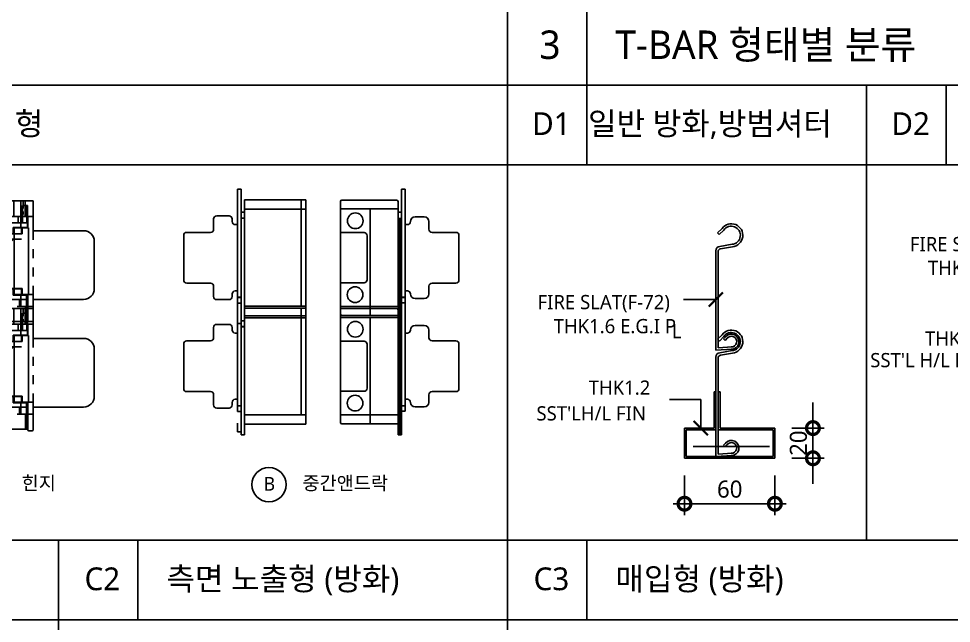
# Model space of a CAD drawing. Extents: x 4650 to 80882, y 2100 to 57300.
# Drawn here: x 33151 to 49560, y 19440 to 30068 of the extents above; entities that cross this region are included whole.
import ezdxf
from ezdxf.enums import TextEntityAlignment as Align

# ---------------------------------------------------------------- set-up
doc = ezdxf.new("R2010")
doc.units = 0
doc.header["$LTSCALE"] = 200
doc.header["$MEASUREMENT"] = 0
doc.header["$PDMODE"] = 2
doc.linetypes.add('CEN', pattern=[62, 60, -1, 0, -1])
doc.linetypes.add('HIDDEN', pattern=[2, 1, -1])
doc.layers.get('0').update_dxf_attribs({"linetype": 'CONTINUOUS'})
doc.layers.get('DEFPOINTS').update_dxf_attribs({"color": 137, "linetype": 'CONTINUOUS'})
for name, color, linetype in [('2', 6, 'CONTINUOUS'), ('3', 3, 'CONTINUOUS'), ('CEN', 1, 'CEN'), ('DIM', 7, 'CONTINUOUS'), ('HI', 2, 'HIDDEN'), ('RXDIM', 7, 'CONTINUOUS'), ('STEEL', 3, 'CONTINUOUS'), ('SYM-LEAD', 6, 'CONTINUOUS'), ('TEX', 3, 'CONTINUOUS'), ('TEXT', 3, 'CONTINUOUS'), ('TXT', 4, 'CONTINUOUS')]:
    doc.layers.add(name, color=color, linetype=linetype)
doc.styles.add('$0$스타일1', font='malgun.ttf')
doc.styles.add('Gtx', font='malgun.ttf')
doc.styles.add('스타일1', font='malgun.ttf')
doc.dimstyles.new('CJA', dxfattribs={"dimscale": 300, "dimtxt": 2.7, "dimasz": 1, "dimexe": 2, "dimexo": 3, "dimgap": 1, "dimtad": 1, "dimdec": 0, "dimzin": 1, "dimdsep": 46, "dimlunit": 6, "dimtxsty": '$0$스타일1', "dimblk": 'CJDOT', "dimcen": 0.09, "dimdle": 1, "dimclrd": 256, "dimclre": 256, "dimclrt": 3, "dimadec": 0, "dimazin": 0, "dimtfac": 1, "dimtdec": 0, "dimtix": 1, "dimtmove": 2, "dimatfit": 3, "dimldrblk": 'CJDOT', "dimfxl": 1, "dimtolj": 1, "dimtzin": 1, "dimarcsym": 0})
doc.dimstyles.new('DIM-QD 1', dxfattribs={"dimtxt": 3, "dimasz": 1.5, "dimexe": 1, "dimexo": 0, "dimgap": 1, "dimtad": 1, "dimdec": 3, "dimdsep": 46, "dimlunit": 6, "dimtxsty": '$0$스타일1', "dimblk1": 'ARCHTICK', "dimblk2": 'ARCHTICK', "dimsah": 1, "dimcen": 0, "dimclrd": 256, "dimclre": 256, "dimclrt": 3, "dimazin": 2, "dimtfac": 1, "dimtdec": 3, "dimtix": 1, "dimtmove": 2, "dimatfit": 3, "dimldrblk": 'ARCHTICK', "dimfxl": 1, "dimtolj": 1, "dimtzin": 0, "dimarcsym": 0})

# ---------------------------------------------------------------- blocks, each defined once
blk = doc.blocks.new('_ARCHTICK')
at = {"color": 0, "linetype": 'ByBlock', "const_width": 0.15}
blk.add_lwpolyline([(-0.5, -0.5), (0.5, 0.5)], dxfattribs=at)
blk = doc.blocks.new('slat71')
at = {"color": 1}
for p, q in [((-10.33, 10.43), (-10.33, 76.44)), ((-10.33, 76.44), (0.64, 75.79)), ((-8.7, 74.88), (-8.7, 10.43)), ((-8.7, 74.88), (0.49, 74.33)), ((-5.23, 68.91), (-4.19, 69.96)), ((-3.85, 67.55), (-5.22, 68.92)), ((-2.72, 68.49), (-4.19, 69.96)), ((-7.7, 7.4), (0.51, 6.02)), ((-7.13, 9.02), (0.73, 7.63)), ((-7.99, -0.39), (-9.15, -1.54)), ((-6.15, -4.53), (-9.15, -1.54)), ((-4.91, -3.47), (-7.99, -0.39))]:
    blk.add_line(p, q, dxfattribs=at)
for centre, major_axis, ratio, start_param, end_param in [((0.01, 70.79), (3.57, 3.57), 1, 3.054326, 7.072975), ((0.01, 70.79), (2.53, 2.53), 1, 3.038002, 7.083034), ((-7.27, 10.43), (-2.16, 2.16), 1, 0.785398, 2.216568), ((-7.19, 10.52), (-1.2, 1.08), 0.885607, 0.855211, 2.286381), ((0.01, 0.01), (-7.66, 0), 1, 0.63455, 4.619451), ((0, 0), (4.27, 4.27), 1, 2.951721, 6.983932)]:
    blk.add_ellipse(centre, major_axis=major_axis, ratio=ratio, start_param=start_param, end_param=end_param, dxfattribs=at)
blk = doc.blocks.new('_DotSmall')
at = {"color": 0, "linetype": 'ByBlock', "const_width": 0.5}
blk.add_lwpolyline([(-0.0625, 0, 1), (0.0625, 0, 1)], format="xyb", close=True, dxfattribs=at)
blk = doc.blocks.new('*D39')
at = {"layer": 'DEFPOINTS', "color": 0, "transparency": 16777216}
for p in [(46456, 22872), (46456, 22341), (47125, 22341)]:
    blk.add_point(p, dxfattribs=at)
at = {"layer": 'DIM', "color": 7, "lineweight": -2, "transparency": 16777216}
for p, q in [((47125, 22872), (47125, 23322)), ((46756, 22872), (47325, 22872)), ((47125, 22872), (47125, 22341)), ((46756, 22341), (47325, 22341)), ((47125, 22341), (47125, 21891))]:
    blk.add_line(p, q, dxfattribs=at)
at = {"layer": 'DIM', "color": 7, "lineweight": -2, "transparency": 16777216, "xscale": 450, "yscale": 450, "zscale": 450}
for p, rotation in [((47125, 22872), 270), ((47125, 22341), 90)]:
    blk.add_blockref('_DotSmall', p, dxfattribs=dict(at, rotation=rotation))
at = {"layer": 'DIM', "color": 3, "transparency": 16777216, "insert": (46870, 22607), "char_height": 300, "attachment_point": 5, "rotation": 90, "style": '스타일1'}
blk.add_mtext('\\A1;20', dxfattribs=at)
blk = doc.blocks.new('CJDOT')
blk.add_line((-2, 0), (2, 0))
at = {"const_width": 0.5}
blk.add_lwpolyline([(-0.25, 0, 1), (0.25, 0, 1)], format="xyb", close=True, dxfattribs=at)
blk = doc.blocks.new('*D40')
at = {"layer": 'DEFPOINTS', "color": 0, "transparency": 16777216}
for p in [(44865, 22341), (46456, 22341), (46456, 21542)]:
    blk.add_point(p, dxfattribs=at)
at = {"layer": 'DIM', "color": 7, "lineweight": -2, "transparency": 16777216}
for p, q in [((44865, 22041), (44865, 21342)), ((46456, 22041), (46456, 21342)), ((44665, 21542), (46656, 21542))]:
    blk.add_line(p, q, dxfattribs=at)
at = {"layer": 'DIM', "color": 7, "lineweight": -2, "transparency": 16777216, "xscale": 450, "yscale": 450, "zscale": 450, "rotation": 180}
blk.add_blockref('_DotSmall', (44865, 21542), dxfattribs=at)
at = {"layer": 'DIM', "color": 7, "lineweight": -2, "transparency": 16777216, "xscale": 450, "yscale": 450, "zscale": 450}
blk.add_blockref('_DotSmall', (46456, 21542), dxfattribs=at)
at = {"layer": 'DIM', "color": 3, "transparency": 16777216, "insert": (45661, 21797), "char_height": 300, "attachment_point": 5, "style": '스타일1'}
blk.add_mtext('\\A1;60', dxfattribs=at)
blk = doc.blocks.new('A$C05A125ED')
at = {"color": 1}
for p, q in [((400, 1505), (633.7, 1505)), ((400, 1310), (400, 1505)), ((468, 1475.3), (438, 1475.3)), ((438, 1475.3), (438, 1361.5)), ((468, 1361.5), (468, 1475.3)), ((527.1, 1403), (527.1, 1505)), ((572.9, 1403), (572.9, 1505)), ((618.6, 1505), (618.6, 1328.5)), ((618.6, 1505), (700, 1505)), ((629, 1475.3), (661.8, 1475.3)), ((629, 1361.5), (629, 1475.3)), ((633.7, 1475.3), (633.7, 1505)), ((647.2, 1403), (647.2, 1505)), ((658.5, 1475.3), (658.5, 1361.5)), ((661.8, 1361.5), (661.8, 1475.3)), ((700, 1505), (700, 1310)), ((400, 1403), (438, 1403)), ((400, 1361.5), (400, 859.5)), ((400, 1361.5), (661.8, 1361.5)), ((468, 1403), (629, 1403)), ((498.4, 1361.5), (498.4, 1403)), ((601.6, 1361.5), (601.6, 1403)), ((647.2, 1403), (700, 1403)), ((658.5, 1403), (661.8, 1403)), ((661.8, 1331.5), (661.8, 1361.5)), ((665, 1328.5), (665, 1403)), ((665, 1403), (665, 1328.5)), ((400, 1310), (70, 1310)), ((475, 1288.5), (475, 931.5)), ((575, 1288.5), (475, 1288.5)), ((525, 1290), (624.5, 1290)), ((525, 930), (525, 1290)), ((568, 1290), (568, 1331.5)), ((568, 1331.5), (661.8, 1331.5)), ((575, 1288.5), (575, 1328.5)), ((575, 1328.5), (669.8, 1328.5)), ((575, 891.5), (575, 1288.5)), ((624.5, 1331.5), (624.5, 1290)), ((669.8, 1328.5), (669.8, 891.5)), ((700, 1310), (1030, 1310)), ((0, 1240), (0, 930)), ((1100, 1240), (1100, 930)), ((575, 931.5), (475, 931.5)), ((525, 930), (624.5, 930)), ((568, 888.5), (568, 930)), ((624.5, 888.5), (624.5, 930)), ((70, 860), (400, 860)), ((400, 860), (400, 716.1)), ((400, 859.5), (624.5, 859.5)), ((400, 859.5), (400, 710)), ((435, 710), (435, 859.5)), ((568, 888.5), (656.7, 888.5)), ((669.8, 891.5), (575, 891.5)), ((618.6, 891.5), (618.6, 860)), ((618.6, 813), (618.6, 860)), ((624.5, 859.5), (656.7, 859.5)), ((655.4, 716.1), (655.4, 859.5)), ((656.7, 888.5), (656.7, 859.5)), ((665, 721.1), (665, 886.5)), ((695, 891.5), (670, 891.5)), ((700, 721.1), (700, 886.5)), ((700, 860), (1030, 860)), ((400, 800), (633.7, 800)), ((400, 605), (400, 800)), ((527.1, 698), (527.1, 800)), ((572.9, 698), (572.9, 800)), ((649.5, 813), (618.6, 813)), ((618.6, 800), (618.6, 623.5)), ((618.6, 800), (700, 800)), ((633.7, 770.3), (633.7, 800)), ((647.2, 698), (647.2, 800)), ((649.5, 813), (649.5, 716.1)), ((649.5, 813), (700, 813)), ((700, 800), (700, 605)), ((468, 770.3), (438, 770.3)), ((438, 770.3), (438, 656.5)), ((468, 656.5), (468, 770.3)), ((629, 770.3), (661.8, 770.3)), ((629, 656.5), (629, 770.3)), ((658.5, 770.3), (658.5, 656.5)), ((661.8, 656.5), (661.8, 770.3)), ((400, 698), (438, 698)), ((430, 705), (405, 705)), ((655.4, 716.1), (435, 716.1)), ((468, 698), (629, 698)), ((498.4, 656.5), (498.4, 698)), ((601.6, 656.5), (601.6, 698)), ((647.2, 698), (700, 698)), ((695, 716.1), (649.5, 716.1)), ((658.5, 698), (661.8, 698)), ((665, 623.5), (665, 698)), ((665, 698), (665, 623.5)), ((400, 656.5), (400, 154.5)), ((400, 656.5), (661.8, 656.5)), ((568, 585), (568, 626.5)), ((568, 626.5), (661.8, 626.5)), ((575, 583.5), (575, 623.5)), ((575, 623.5), (669.8, 623.5)), ((624.5, 626.5), (624.5, 585)), ((661.8, 626.5), (661.8, 656.5)), ((669.8, 623.5), (669.8, 186.5)), ((400, 605), (70, 605)), ((475, 583.5), (475, 226.5)), ((575, 583.5), (475, 583.5)), ((525, 585), (624.5, 585)), ((525, 225), (525, 585)), ((575, 186.5), (575, 583.5)), ((700, 605), (1030, 605)), ((0, 535), (0, 225)), ((1100, 535), (1100, 225)), ((575, 226.5), (475, 226.5)), ((525, 225), (624.5, 225)), ((568, 183.5), (568, 225)), ((568, 183.5), (656.7, 183.5)), ((669.8, 186.5), (575, 186.5)), ((618.6, 186.5), (618.6, 155)), ((624.5, 183.5), (624.5, 225)), ((656.7, 183.5), (656.7, 154.5)), ((695, 186.5), (670, 186.5)), ((70, 155), (400, 155)), ((400, 155), (400, 11.1)), ((400, 154.5), (624.5, 154.5)), ((400, 154.5), (400, 5)), ((435, 5), (435, 154.5)), ((618.6, 108), (618.6, 155)), ((624.5, 154.5), (656.7, 154.5)), ((655.4, 11.1), (655.4, 154.5)), ((665, 5), (665, 181.5)), ((700, 5), (700, 181.5)), ((700, 155), (1030, 155)), ((649.5, 108), (618.6, 108)), ((649.5, 108), (649.5, 11.1)), ((649.5, 108), (700, 108)), ((655.4, 11.1), (435, 11.1)), ((665, 11.1), (649.5, 11.1)), ((430, 0), (405, 0)), ((695, 0), (670, 0))]:
    blk.add_line(p, q, dxfattribs=at)
for centre, radius, start, end in [((70, 1240), 70, 90, 180), ((1030, 1240), 70, 0, 90), ((70, 930), 70, 180, 270), ((1030, 930), 70, 270, 0), ((455, 839.5), 20, 90, 180), ((655, 881.5), 10, 0, 90), ((670, 886.5), 5, 90, 180), ((695, 886.5), 5, 0, 90), ((405, 710), 5, 180, 270), ((430, 710), 5, 270, 0), ((670, 721.1), 5, 180, 270), ((695, 721.1), 5, 270, 0), ((70, 535), 70, 90, 180), ((1030, 535), 70, 0, 90), ((70, 225), 70, 180, 270), ((655, 176.5), 10, 0, 90), ((670, 181.5), 5, 90, 180), ((695, 181.5), 5, 0, 90), ((1030, 225), 70, 270, 0), ((455, 134.5), 20, 90, 180), ((405, 5), 5, 180, 270), ((430, 5), 5, 270, 0), ((670, 5), 5, 180, 270), ((695, 5), 5, 270, 0)]:
    blk.add_arc(centre, radius, start, end, dxfattribs=at)
at = {"layer": 'CEN', "color": 1}
for p, q in [((550, 1349.7), (550, 844.1)), ((488.7, 1255.5), (622.6, 1255.5)), ((550, 644.7), (550, 139.1)), ((488.7, 550.5), (622.6, 550.5))]:
    blk.add_line(p, q, dxfattribs=at)
at = {"layer": 'HI', "color": 1, "ltscale": 0.1}
for p, q in [((633.7, 1475.3), (633.7, 1403)), ((438, 1403), (468, 1403)), ((629, 1403), (659, 1403)), ((633.7, 770.3), (633.7, 698)), ((438, 698), (468, 698)), ((629, 698), (659, 698))]:
    blk.add_line(p, q, dxfattribs=at)
at = {"layer": 'HI', "color": 1, "ltscale": 0.3}
for p, q in [((400, 860), (400, 1310)), ((472, 930), (472, 1290)), ((525, 1290), (472, 1290)), ((575, 1288.5), (628, 1288.5)), ((628, 1288.5), (628, 1328.5)), ((700, 1310), (700, 860)), ((525, 930), (472, 930)), ((575, 931.5), (628, 931.5)), ((628, 931.5), (628, 891.5)), ((610.9, 857), (610.9, 813)), ((655.4, 813), (400, 813)), ((628, 583.5), (628, 623.5)), ((400, 155), (400, 605)), ((472, 225), (472, 585)), ((525, 585), (472, 585)), ((575, 583.5), (628, 583.5)), ((700, 605), (700, 155)), ((525, 225), (472, 225)), ((575, 226.5), (628, 226.5)), ((628, 226.5), (628, 186.5)), ((610.9, 152), (610.9, 108)), ((655.4, 108), (400, 108))]:
    blk.add_line(p, q, dxfattribs=at)
for centre in [(550, 1255.5), (550, 550.5)]:
    blk.add_circle(centre, 15, dxfattribs=at)
blk = doc.blocks.new('A$C5D484C6E')
at = {"color": 1}
for p, q in [((350, 1597), (350, 855.7)), ((373, 1597), (350, 1597)), ((373, 1597), (373, 705)), ((1417.4, 1597), (1417.4, 705)), ((1417.4, 1597), (1440.4, 1597)), ((1440.4, 1597), (1440.4, 858.1)), ((794, 1528), (396, 1528)), ((396, 1447.3), (396, 1528)), ((764, 836), (764, 1528)), ((794, 774), (794, 1528)), ((1029.4, 1526), (1384.4, 1526)), ((794, 1466), (396, 1466)), ((1019.4, 786), (1019.4, 1516)), ((1019.4, 1468), (1394.4, 1468)), ((1213.4, 776), (1213.4, 1468)), ((1394.4, 705), (1394.4, 1516)), ((396, 1446.3), (373, 1446.3)), ((396, 1407.7), (373, 1407.7)), ((396, 1447.3), (396, 705)), ((1394.4, 1446.3), (1417.4, 1446.3)), ((1394.4, 1405), (1417.4, 1405)), ((1505.4, 1416), (1565.4, 1416)), ((1440.4, 1366), (1455.4, 1366)), ((1475.4, 1386), (1475.4, 1386)), ((1595.4, 1386), (1595.4, 1336)), ((1019.4, 1314), (1173.4, 1314)), ((1193.4, 1294), (1193.4, 1008)), ((1615.4, 1316), (1770.4, 1316)), ((1790.4, 1296), (1790.4, 1006)), ((1019.4, 1135.9), (1019.4, 1135.9)), ((1019.4, 988), (1173.4, 988)), ((1770.4, 986), (1615.4, 986)), ((1455.4, 936), (1440.4, 936)), ((1475.4, 916), (1475.4, 916)), ((1595.4, 966), (1595.4, 916)), ((373, 894.3), (350, 894.3)), ((350, 892), (350, 150.7)), ((373, 892), (350, 892)), ((373, 855.7), (350, 855.7)), ((373, 892), (373, 0)), ((1417.4, 894.3), (1440.4, 894.3)), ((1417.4, 894.3), (1440.4, 894.3)), ((1417.4, 892), (1417.4, 0)), ((1417.4, 892), (1440.4, 892)), ((1440.4, 858.1), (1417.4, 858.1)), ((1440.4, 892), (1440.4, 153.1)), ((1565.4, 886), (1505.4, 886)), ((794, 836), (396, 836)), ((794, 823), (396, 823)), ((396, 742.3), (396, 823)), ((764, 131), (764, 823)), ((794, 69), (794, 823)), ((1019.4, 834), (1394.4, 834)), ((1019.4, 81), (1019.4, 811)), ((1029.4, 821), (1384.4, 821)), ((1394.4, 0), (1394.4, 811)), ((396, 741.3), (373, 741.3)), ((794, 774), (396, 774)), ((794, 761), (396, 761)), ((396, 742.3), (396, 0)), ((1019.4, 763), (1394.4, 763)), ((1029.4, 776), (1394.4, 776)), ((1213.4, 71), (1213.4, 763)), ((1394.4, 741.3), (1417.4, 741.3)), ((373, 723.9), (350, 723.9)), ((396, 705), (373, 705)), ((396, 702.7), (373, 702.7)), ((1394.4, 705), (1417.4, 705)), ((1394.4, 700), (1417.4, 700)), ((1475.4, 681), (1475.4, 681)), ((1505.4, 711), (1565.4, 711)), ((1595.4, 681), (1595.4, 631)), ((1019.4, 609), (1173.4, 609)), ((1440.4, 661), (1455.4, 661)), ((1615.4, 611), (1770.4, 611)), ((1193.4, 589), (1193.4, 303)), ((1790.4, 591), (1790.4, 301)), ((1019.4, 430.9), (1019.4, 430.9)), ((1019.4, 283), (1173.4, 283)), ((1595.4, 261), (1595.4, 211)), ((1770.4, 281), (1615.4, 281)), ((373, 189.3), (350, 189.3)), ((1417.4, 189.3), (1440.4, 189.3)), ((1417.4, 189.3), (1440.4, 189.3)), ((1455.4, 231), (1440.4, 231)), ((1475.4, 211), (1475.4, 211)), ((373, 150.7), (350, 150.7)), ((794, 131), (396, 131)), ((1019.4, 129), (1394.4, 129)), ((1440.4, 153.1), (1417.4, 153.1)), ((1565.4, 181), (1505.4, 181)), ((794, 69), (396, 69)), ((1029.4, 71), (1394.4, 71)), ((373, 18.9), (350, 18.9)), ((396, 0), (373, 0)), ((1394.4, 0), (1417.4, 0))]:
    blk.add_line(p, q, dxfattribs=at)
for points in [[(350, 1366), (335, 1366, -0.414214), (315, 1386), (315, 1403, 0.414214), (295, 1423), (215, 1423, 0.414214), (195, 1403), (195, 1336, -0.414214), (175, 1316), (20, 1316, 0.414214), (0, 1296), (0, 1006, 0.414214), (20, 986), (175, 986, -0.414214), (195, 966), (195, 899, 0.414214), (215, 879), (295, 879, 0.414214), (315, 899), (315, 916, -0.414214), (335, 936), (350, 936)], [(350, 661), (335, 661, -0.414214), (315, 681), (315, 698, 0.414214), (295, 718), (215, 718, 0.414214), (195, 698), (195, 631, -0.414214), (175, 611), (20, 611, 0.414214), (0, 591), (0, 301, 0.414214), (20, 281), (175, 281, -0.414214), (195, 261), (195, 194, 0.414214), (215, 174), (295, 174, 0.414214), (315, 194), (315, 211, -0.414214), (335, 231), (350, 231)]]:
    blk.add_lwpolyline(points, format="xyb", dxfattribs=at)
for centre in [(1116.4, 1391), (1114.8, 911), (1116.4, 686), (1114.8, 206)]:
    blk.add_circle(centre, 51, dxfattribs=at)
for centre, radius, start, end in [((1029.4, 1516), 10, 90, 180), ((1384.4, 1516), 10, 0, 90), ((1505.4, 1386), 30, 90, 180), ((1565.4, 1386), 30, 0, 90), ((1455.4, 1386), 20, 270, 0), ((1615.4, 1336), 20, 180, 270), ((1173.4, 1294), 20, 0, 90), ((1770.4, 1296), 20, 0, 90), ((1173.4, 1008), 20, 270, 0), ((1615.4, 966), 20, 90, 180), ((1770.4, 1006), 20, 270, 0), ((1455.4, 916), 20, 0, 90), ((1505.4, 916), 30, 180, 270), ((1565.4, 916), 30, 270, 0), ((1029.4, 811), 10, 90, 180), ((1384.4, 811), 10, 0, 90), ((1029.4, 786), 10, 180, 270), ((1455.4, 681), 20, 270, 0), ((1505.4, 681), 30, 90, 180), ((1565.4, 681), 30, 0, 90), ((1173.4, 589), 20, 0, 90), ((1615.4, 631), 20, 180, 270), ((1770.4, 591), 20, 0, 90), ((1173.4, 303), 20, 270, 0), ((1615.4, 261), 20, 90, 180), ((1770.4, 301), 20, 270, 0), ((1455.4, 211), 20, 0, 90), ((1505.4, 211), 30, 180, 270), ((1565.4, 211), 30, 270, 0), ((1029.4, 81), 10, 180, 270)]:
    blk.add_arc(centre, radius, start, end, dxfattribs=at)
at = {"layer": '2', "color": 1}
for p, q in [((1405.9, 705), (1405.9, 1405)), ((1405.9, 0), (1405.9, 700))]:
    blk.add_line(p, q, dxfattribs=at)
at = {"layer": 'HI', "color": 1}
for p, q in [((350, 1581.8), (350, 723.9)), ((350, 876.8), (350, 18.9))]:
    blk.add_line(p, q, dxfattribs=at)

msp = doc.modelspace()

# ---------------------------------------------------------------- linework, layer by layer
at = {"layer": '3', "color": 3}
for p, q in [((45384.9, 23508.5), (45416.8, 23508.5)), ((45384.9, 22871.8), (45384.9, 23508.5)), ((45491.7, 23508.5), (45459.8, 23508.5)), ((45491.7, 22871.8), (45491.7, 23508.5)), ((44865.3, 22341.3), (44865.3, 22871.8)), ((44865.3, 22871.8), (45384.9, 22871.8)), ((44897.1, 22373.1), (44897.1, 22840)), ((44897.1, 22840), (45416.8, 22840)), ((45459.9, 22840), (46424.1, 22840)), ((45491.7, 22871.8), (46456, 22871.8)), ((46424.1, 22373.1), (46424.1, 22840)), ((46456, 22341.3), (46456, 22871.8)), ((44865.3, 22341.3), (46456, 22341.3)), ((44897.1, 22373.1), (46424.1, 22373.1))]:
    msp.add_line(p, q, dxfattribs=at)
at = {"layer": 'DIM', "color": 1}
msp.add_line((46360.8, 22548.9), (45017.5, 22548.9), dxfattribs=at)
at = {"layer": 'RXDIM', "color": 7}
msp.add_circle((37555.2, 21877.6), 301.8, dxfattribs=at)
at = {"layer": 'STEEL'}
for p, q in [((45416.8, 22840), (45416.8, 23508.5)), ((45459.9, 22840), (45459.8, 23508.5))]:
    msp.add_line(p, q, dxfattribs=at)
at = {"layer": 'TEX', "color": 6}
msp.add_line((41750, 30300), (41750, 20900), dxfattribs=at)
at = {"layer": 'TEX', "color": 7}
for p, q in [((43150, 30300), (43150, 27500)), ((43150, 28900), (43150, 27500)), ((48070, 28900), (48070, 20900)), ((49470, 28900), (49470, 27500)), ((33850, 20900), (33850, 11500)), ((35250, 20900), (35250, 19500)), ((41750, 20900), (41750, 11500)), ((43150, 20900), (43150, 19500))]:
    msp.add_line(p, q, dxfattribs=at)
for points in [[(4650, 28900), (73350, 28900)], [(4650, 27500), (73350, 27500)], [(24550, 19500), (73350, 19500)]]:
    msp.add_lwpolyline(points, dxfattribs=at)
at = {"layer": 'TEX', "color": 6}
for points in [[(41750, 28900), (73350, 28900)], [(4650, 20900), (73350, 20900)]]:
    msp.add_lwpolyline(points, dxfattribs=at)

# ---------------------------------------------------------------- block references
at = {"color": 254}
for name, p, xscale, yscale, zscale in [('A$C5D484C6E', (36054.4, 22753.1), 2.704622074634635, 2.704622074634635, 2.704622074634635), ('A$C05A125ED', (31527.8, 22824.4), 2.684337409079413, 2.684337409079413, 2.684337409079413)]:
    msp.add_blockref(name, p, dxfattribs=dict(at, xscale=xscale, yscale=yscale, zscale=zscale))
at = {"layer": 'DIM', "xscale": -26.40828107431298, "yscale": 26.40828107431798, "zscale": 26.408281074318, "rotation": 180}
for p in [(45689.1, 26261.2), (45689.5, 24391.9)]:
    msp.add_blockref('slat71', p, dxfattribs=at)

# ---------------------------------------------------------------- texts
at = {"layer": 'TEXT', "style": '스타일1'}
for s, height, p in [('3', 500, (42499.3, 29360.1)), ('D1', 400, (42523.9, 28022.3)), ('D2', 400, (48843.9, 28022.3)), ('C2', 400, (34623.9, 20022.3)), ('C3', 400, (42523.9, 20022.3))]:
    msp.add_text(s, height=height, dxfattribs=at).set_placement(p, align=Align.CENTER)
for s, height, p in [('T-BAR 형태별 분류', 500, (43650, 29360.1)), ('  용접형', 400, (31808.7, 28022.3)), ('일반 방화,방범셔터', 400, (43167.4, 28022.3)), ('FIRE SLAT(F-72)', 250, (48830.9, 25981)), ('THK1.6 E.G.I P', 250, (49147.8, 25563.9)), ('FIRE SLAT(F-72)', 250, (42280.5, 24961.5)), ('THK1.6 E.G.I P', 250, (42563.9, 24539.2)), ('L', 250, (44644, 24449.1)), ('THK1.2', 250, (49096.8, 24320.9)), ("SST'L H/L FIN", 250, (48133, 23941.3)), ('THK1.2', 250, (43180.3, 23458)), ("SST'LH/L FIN", 250, (42260.7, 23005.8)), ('측면 노출형 (방화)', 400, (35750, 20022.3)), ('매입형 (방화)', 400, (43650, 20022.3))]:
    msp.add_text(s, height=height, dxfattribs=at).set_placement(p)
at = {"layer": 'TXT', "style": 'Gtx'}
for s, p in [('힌지', (33504, 21905.1)), ('중간앤드락', (38897.4, 21905.1))]:
    msp.add_text(s, height=240, dxfattribs=at).set_placement(p, align=Align.MIDDLE_CENTER)
msp.add_text('B', height=240, dxfattribs=at).set_placement((37561.6, 21772.4), align=Align.CENTER)

# ---------------------------------------------------------------- dimensions: what is measured, and where the dimension line sits
at = {"layer": 'DIM'}
dim = msp.add_linear_dim(base=(47125.3, 22341.3), p1=(46456, 22871.8), p2=(46456, 22341.3), angle=90, text='20', dimstyle='CJA', override={"dimscale": 100, "dimtxt": 3, "dimasz": 4.5, "dimtxsty": '스타일1', "dimblk1": 'DotSmall', "dimblk2": 'DotSmall', "dimsah": 1, "dimdle": 2, "dimclrd": 7, "dimclre": 7}, dxfattribs=at)
dim.commit()
dim.dimension.update_dxf_attribs({"geometry": '*D39', "text_midpoint": (46870.3, 22606.6)})
dim = msp.add_linear_dim(base=(46456, 21542.3), p1=(44865.3, 22341.3), p2=(46456, 22341.3), text='60', dimstyle='CJA', override={"dimscale": 100, "dimtxt": 3, "dimasz": 4.5, "dimtxsty": '스타일1', "dimblk1": 'DotSmall', "dimblk2": 'DotSmall', "dimsah": 1, "dimdle": 2, "dimclrd": 7, "dimclre": 7}, dxfattribs=at)
dim.commit()
dim.dimension.update_dxf_attribs({"geometry": '*D40', "text_midpoint": (45660.6, 21797.3)})

# ---------------------------------------------------------------- leaders
at = {"layer": 'SYM-LEAD'}
for points in [[(45416.8, 25131.6), (44846.4, 25131.6)], [(45151.5, 22871.8), (45151.5, 23374.9), (44603.5, 23374.9)]]:
    msp.add_leader(points, dimstyle='DIM-QD 1', override={"dimscale": 100, "dimasz": 2.5, "dimtad": 0, "dimclrd": 6}, dxfattribs=at)

doc.saveas('drawing.dxf')
